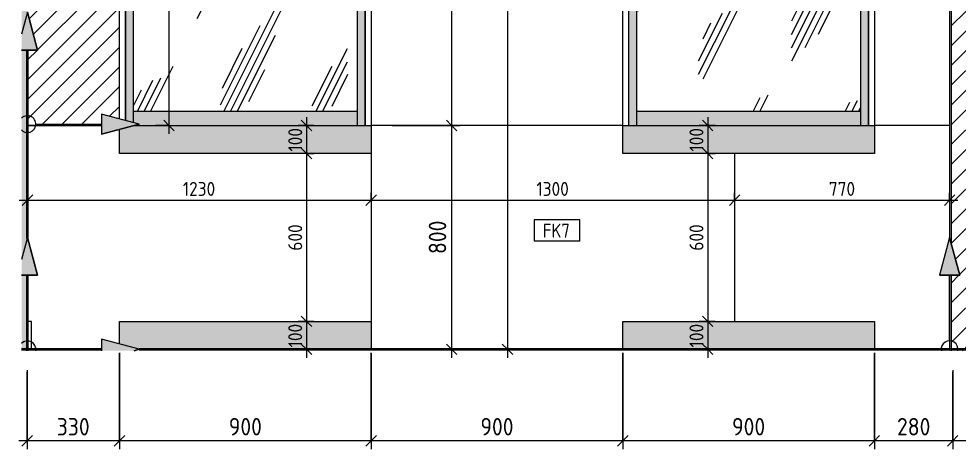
# Model space of a CAD drawing. Header units: millimetres. Extents: x 855 to 77750, y -1987 to 27400.
# Drawn here: x 26512 to 29872, y -357 to 1182 of the extents above; entities that cross this region are included whole.
import ezdxf

# ---------------------------------------------------------------- set-up
doc = ezdxf.new("R2010")
doc.units = ezdxf.units.MM
for name, color, linetype, lineweight in [('A-ANNO-DIMS', 7, 'Continuous', 9), ('A-ANNO-DIMS-25', 7, 'Continuous', 9), ('A-DETL', 7, 'Continuous', 9), ('A-DETL-GENF', 7, 'Continuous', 9), ('A-GENM', 7, 'Continuous', 9), ('A-GLAZ-CURT', 7, 'Continuous', 9), ('A-GLAZ-CWMG', 7, 'Continuous', 9), ('A-WALL', 7, 'Continuous', 9), ('A-WALL-IDEN', 7, 'Continuous', 9), ('A-WALL-PATT', 7, 'Continuous', 9), ('I-WALL', 7, 'Continuous', 9)]:
    doc.layers.add(name, color=color, linetype=linetype, lineweight=lineweight)
for name, color, linetype, lineweight, true_color in [('A-DETL-GENF-2', 7, 'Continuous', 9, 0x004000), ('A-FLOR-FNSH-2', 7, 'Continuous', 30, 0x3c3c3c), ('A-WALL-4', 7, 'Continuous', 30, 0x3c3c3c), ('A-WALL-FNSH-3', 7, 'Continuous', 30, 0x3c3c3c), ('I-WALL-1', 7, 'Continuous', 9, 0x787878)]:
    doc.layers.add(name, color=color, linetype=linetype, lineweight=lineweight, true_color=true_color)
doc.styles.add('GOST Common_5', font='GOST_Common.ttf', dxfattribs={"width": 0.9, "height": 50})
doc.styles.add('ISOCPEUR_2', font='isocpeur.ttf', dxfattribs={"width": 0.9, "height": 62.5})
doc.styles.add('ISOCPEUR_3', font='isocpeur.ttf', dxfattribs={"width": 0.9, "height": 62.5})
doc.styles.add('ISOCPEUR_4', font='isocpeur.ttf', dxfattribs={"width": 0.9, "height": 50})
doc.dimstyles.new('ISO-2_0_0_9К_Средний_округл2', dxfattribs={"dimscale": 304.8, "dimtxt": 49.799059, "dimasz": 0.123031, "dimexe": 0.098425, "dimexo": 0, "dimgap": 0, "dimtad": 1, "dimdec": 0, "dimrnd": 10, "dimzin": 0, "dimdsep": 46, "dimtxsty": 'ISOCPEUR_4', "dimblk1": 'OBLIQUE', "dimblk2": 'OBLIQUE', "dimsah": 1, "dimcen": 0.09, "dimdle": 0.098425, "dimazin": 0, "dimtfac": 1, "dimtdec": 4, "dimtix": 1, "dimtmove": 0, "dimatfit": 3, "dimfxl": 1, "dimtvp": 1, "dimtolj": 1, "dimtzin": 0, "dimarcsym": 2})
doc.dimstyles.new('ISO-2_5_0_9К_БОЛЬШОЙ_1', dxfattribs={"dimscale": 304.8, "dimtxt": 62.248823, "dimasz": 0.123031, "dimexe": 0.098425, "dimexo": 0.246063, "dimgap": 0, "dimtad": 1, "dimdec": 0, "dimrnd": 10, "dimzin": 0, "dimdsep": 46, "dimtxsty": 'ISOCPEUR_2', "dimblk1": 'OBLIQUE', "dimblk2": 'OBLIQUE', "dimsah": 1, "dimcen": 0.09, "dimdle": 0.098425, "dimazin": 0, "dimtfac": 1, "dimtdec": 4, "dimtix": 1, "dimtmove": 0, "dimatfit": 3, "dimfxl": 1, "dimtvp": 1, "dimtolj": 1, "dimtzin": 0, "dimarcsym": 2})
doc.dimstyles.new('ISO-2_5_0_9К_БОЛЬШОЙ_3', dxfattribs={"dimscale": 304.8, "dimtxt": 62.248823, "dimasz": 0.123031, "dimexe": 0.098425, "dimexo": 0.246063, "dimgap": 0, "dimtad": 1, "dimdec": 0, "dimrnd": 10, "dimzin": 0, "dimdsep": 46, "dimtxsty": 'ISOCPEUR_3', "dimblk1": 'OBLIQUE', "dimblk2": 'OBLIQUE', "dimsah": 1, "dimcen": 0.09, "dimdle": 0.098425, "dimazin": 0, "dimtfac": 1, "dimtdec": 4, "dimtix": 1, "dimtmove": 0, "dimatfit": 3, "dimfxl": 1, "dimtvp": 1, "dimtolj": 1, "dimtzin": 0, "dimarcsym": 2})
pattern_1 = [(63.435, (17628.5, 31.75), (-255.58, 766.75), [317.5, -190.5, 317.5, -190.5, -403.903]), (63.435, (17628.5, 31.75), (-255.58, 766.75), [-1016, 127, -276.9]), (63.435, (17612.65, 47.6), (-255.58, 766.75), [254, -317.5, 190.5, -190.5, -467.403]), (63.435, (17612.65, 47.6), (-255.58, 766.75), [-952.5, 222.25, -245.15]), (63.435, (17612.65, 95.25), (-255.58, 766.75), [190.5, -381, 127, -190.5, -530.903]), (63.435, (17612.65, 95.25), (-255.58, 766.75), [-889, 285.75, -245.15]), (63.435, (17660.27, 47.6), (-255.58, 766.75), [190.5, -381, 158.75, -6404.65]), (63.435, (17707.9, 95.25), (-255.58, 766.75), [95.25, -476.25, 63.5, -6499.9]), (63.435, (17628.5, 174.6), (-255.58, 766.75), [63.5, -476.25, 63.5, -254, -562.653]), (63.435, (17628.5, 174.6), (-255.58, 766.75), [-857.25, 158.75, -403.9]), (63.435, (17914.27, 127), (-255.58, 766.75), [317.5, -476.25, 381, -251.5]), (63.435, (17914.27, 79.4), (-255.58, 766.75), [444.5, -317.5, 476.25, -188]), (63.435, (17946, 95.25), (-255.58, 766.75), [508, -254, 381, -276.9]), (63.435, (17993.65, 142.9), (-255.58, 766.75), [317.5, -444.5, 254, -403.9]), (63.435, (17946, 238.1), (-255.58, 766.75), [158.75, -635, 190.5, -435.65]), (63.435, (18041.27, 190.5), (-255.58, 766.75), [127, -635, 127, -530.9])]
pattern_2 = [(45, (29326.597, 0), (-35.35534, 35.35534), [])]

# ---------------------------------------------------------------- blocks, each defined once
blk = doc.blocks.new('Системная панель - Стекло - 40мм-22856102-Развертка 1_04-1')
at = {"layer": 'A-GLAZ-CURT'}
h = blk.add_hatch(dxfattribs=at)
h.set_pattern_fill('FP_17', color=256, style=0, pattern_type=2)
h.set_pattern_definition(pattern_1)
h.paths.add_polyline_path([(17236.4, 850), (17760.3, 850), (17760.3, 4175), (16960.3, 4175), (16960.3, 850)])
blk = doc.blocks.new('Прямоугольный импост - Импост структурный с накладкой - 160мм Темный-33186088-Развертка 1_04-1')
at = {"layer": 'A-GLAZ-CWMG'}
blk.add_hatch(color=256, dxfattribs=at).paths.add_polyline_path([(17731.8, 800), (17760.3, 800), (17760.3, 850), (16960.3, 850), (16960.3, 800), (17236.4, 800)])
blk.add_line((17760.3, 850), (16960.3, 850), dxfattribs=at)
blk = doc.blocks.new('Прямоугольный импост - Импост структурный с накладкой - 190мм-22856094-Развертка 1_04-1')
at = {"layer": 'A-GLAZ-CWMG'}
blk.add_hatch(color=256, dxfattribs=at).paths.add_polyline_path([(17789.3, 800), (17789.3, 4200), (17760.3, 4200), (17760.3, 800)])
blk.add_line((17760.3, 4200), (17760.3, 800), dxfattribs=at)
blk = doc.blocks.new('Прямоугольный импост - Импост структурный с накладкой - 190мм-22856098-Развертка 1_04-1')
at = {"layer": 'A-GLAZ-CWMG'}
blk.add_hatch(color=256, dxfattribs=at).paths.add_polyline_path([(16931.3, 800), (16960.3, 800), (16960.3, 4200), (16931.3, 4200), (16931.3, 1022.5)])
blk.add_line((16960.3, 800), (16960.3, 4200), dxfattribs=at)
blk = doc.blocks.new('Системная панель - Стекло - 40мм-V8-Развертка 1_04-1')
at = {"layer": 'A-GLAZ-CURT'}
h = blk.add_hatch(dxfattribs=at)
h.set_pattern_fill('FP_17', color=256, style=0, pattern_type=2)
h.set_pattern_definition(pattern_1)
h.paths.add_polyline_path([(15255.1, 850), (15960.3, 850), (15960.3, 4175), (15160.3, 4175), (15160.3, 850)])
blk = doc.blocks.new('Прямоугольный импост - Импост структурный с накладкой - 190мм-V10-Развертка 1_04-1')
at = {"layer": 'A-GLAZ-CWMG'}
blk.add_hatch(color=256, dxfattribs=at).paths.add_polyline_path([(15160.3, 810.6), (15160.3, 4200), (15131.3, 4200), (15131.3, 818.3)])
blk.add_line((15160.3, 810.6), (15160.3, 4200), dxfattribs=at)
blk = doc.blocks.new('Плинтус - Плинтус керамогранит бежевый-32865233-Развертка 1_04-1')
at = {"layer": 'A-GENM'}
for p, q in [((14795, 100), (14780, 100)), ((14780, 100), (14780, 0)), ((14795, 0), (14795, 100)), ((14780, 0), (14795, 0))]:
    blk.add_line(p, q, dxfattribs=at)
blk = doc.blocks.new('Зашивка приборов отопления12 - Зашивка приборов отопления-33278990-Развертка 1_04-1')
at = {"layer": 'A-WALL'}
h = blk.add_hatch(color=256, dxfattribs=at)
h.paths.add_polyline_path([(17484.1, 0), (17810.3, 0), (17810.3, 100), (16910.3, 100), (16910.3, 0), (17236.4, 0)])
h.paths.add_polyline_path([(15750.4, 0), (16010.3, 0), (16010.3, 100), (15110.3, 100), (15110.3, 19), (15181, 0), (15502.8, 0)])
h.paths.add_polyline_path([(16010.3, 700), (16010.3, 800), (15162.3, 800), (15110.3, 786), (15110.3, 700), (15998.1, 700)])
h.paths.add_polyline_path([(16910.3, 700), (17810.3, 700), (17810.3, 800), (16910.3, 800), (16910.3, 765.5)])
for p, q in [((15162.3, 800), (16010.3, 800)), ((16910.3, 800), (17810.3, 800))]:
    blk.add_line(p, q, dxfattribs=at)
blk = doc.blocks.new('Начало раскладки_красным - Начало раскладки_красным-26104805-Развертка 1_04-1')
at = {"layer": 'A-DETL-GENF'}
for points in [[(14817.2, 264.8), (14781, 400), (14760, 321.6), (14760, 264.8)], [(15162.3, -5), (15181, 0), (15045.8, 36.2), (15045.8, -5)]]:
    blk.add_hatch(color=256, dxfattribs=at).paths.add_polyline_path(points)
for p, q in [((14781, 400), (14760, 321.6)), ((14781, 400), (14760, 321.6)), ((14817.2, 264.8), (14781, 400)), ((14781, 400), (14817.2, 264.8)), ((14760, 264.8), (14817.2, 264.8)), ((14817.2, 264.8), (14760, 264.8)), ((14781, 30), (14781, 264.8)), ((15181, 0), (15045.8, 36.2)), ((15045.8, 36.2), (15045.8, -5)), ((15181, 0), (15045.8, 36.2)), ((15045.8, 36.2), (15045.8, -5)), ((14811, 0), (15045.8, 0)), ((15162.3, -5), (15181, 0)), ((15181, 0), (15162.3, -5))]:
    blk.add_line(p, q, dxfattribs=at)
blk.add_arc((14781, 0), 30, 350.2235, 135.2944, dxfattribs=at)
blk = doc.blocks.new('Начало раскладки_красным - Начало раскладки_красным-V16-Развертка 1_04-1')
at = {"layer": 'A-DETL-GENF'}
for points in [[(18115.5, 264.8), (18079.3, 400), (18043, 264.8)], [(18460.6, -5), (18479.3, 0), (18344, 36.2), (18344, -5)]]:
    blk.add_hatch(color=256, dxfattribs=at).paths.add_polyline_path(points)
for p, q in [((18079.3, 400), (18043, 264.8)), ((18079.3, 400), (18043, 264.8)), ((18115.5, 264.8), (18079.3, 400)), ((18079.3, 400), (18115.5, 264.8)), ((18043, 264.8), (18115.5, 264.8)), ((18115.5, 264.8), (18043, 264.8)), ((18079.3, 30), (18079.3, 264.8)), ((18479.3, 0), (18344, 36.2)), ((18344, 36.2), (18344, -5)), ((18479.3, 0), (18344, 36.2)), ((18344, 36.2), (18344, -5)), ((18109.3, 0), (18344, 0)), ((18460.6, -5), (18479.3, 0)), ((18479.3, 0), (18460.6, -5))]:
    blk.add_line(p, q, dxfattribs=at)
blk.add_arc((18079.3, 0), 30, 350.2235, 189.7765, dxfattribs=at)
blk = doc.blocks.new('Начало раскладки_красным - Начало раскладки_красным-V18-Развертка 1_04-1')
at = {"layer": 'A-DETL-GENF'}
for points in [[(14817.2, 1069.8), (14781, 1205), (14760, 1126.6), (14760, 1069.8)], [(15045.8, 768.8), (15181, 805), (15045.8, 841.2)]]:
    blk.add_hatch(color=256, dxfattribs=at).paths.add_polyline_path(points)
for p, q in [((14781, 1205), (14760, 1126.6)), ((14781, 1205), (14760, 1126.6)), ((14817.2, 1069.8), (14781, 1205)), ((14781, 1205), (14817.2, 1069.8)), ((14760, 1069.8), (14817.2, 1069.8)), ((14817.2, 1069.8), (14760, 1069.8)), ((14781, 835), (14781, 1069.8)), ((15181, 805), (15045.8, 841.2)), ((15045.8, 841.2), (15045.8, 768.8)), ((15181, 805), (15045.8, 841.2)), ((15045.8, 841.2), (15045.8, 768.8)), ((14811, 805), (15045.8, 805)), ((15045.8, 768.8), (15181, 805)), ((15181, 805), (15045.8, 768.8))]:
    blk.add_line(p, q, dxfattribs=at)
for start, end in [(270, 135.2944), (224.1216, 270)]:
    blk.add_arc((14781, 805), 30, start, end, dxfattribs=at)
blk = doc.blocks.new('DIMBLOCK24-Развертка 1_04-1')
at = {"layer": 'A-ANNO-DIMS-25'}
for p, q in [((30497.3, 6225), (30497.3, -357.1)), ((30497.3, -327.1), (30497.3, 6225)), ((29851.8, -75), (29851.8, -357.1)), ((29851.8, -327.1), (29851.8, -80)), ((30497.3, -327.1), (29851.8, -327.1))]:
    blk.add_line(p, q, dxfattribs=at)
at = {"layer": 'A-ANNO-DIMS-25', "lineweight": 20}
for p, q in [((29851.8, -327.1), (29833.1, -345.8)), ((29851.8, -327.1), (29870.6, -308.3)), ((30497.3, -327.1), (30478.6, -345.8)), ((30497.3, -327.1), (30516.1, -308.3))]:
    blk.add_line(p, q, dxfattribs=at)
at = {"layer": 'A-ANNO-DIMS-25', "color": 0, "insert": (30112.3, -245.4), "char_height": 62.5, "width": 149.397, "attachment_point": 1, "line_spacing_factor": 1.149209, "style": 'ISOCPEUR_3'}
blk.add_mtext('\u200e645', dxfattribs=at)
blk = doc.blocks.new('_Oblique')
at = {"color": 0, "linetype": 'ByBlock', "lineweight": -2}
blk.add_line((-0.5, -0.5), (0.5, 0.5), dxfattribs=at)
blk = doc.blocks.new('DIMBLOCK25-Развертка 1_04-1')
at = {"layer": 'A-ANNO-DIMS-25'}
for p, q in [((29571.8, -12.2), (29571.8, -357.1)), ((29571.8, -327.1), (29571.8, -12.2)), ((29851.8, -75), (29851.8, -357.1)), ((29851.8, -327.1), (29851.8, -80)), ((29851.8, -327.1), (29571.8, -327.1))]:
    blk.add_line(p, q, dxfattribs=at)
at = {"layer": 'A-ANNO-DIMS-25', "lineweight": 20}
for p, q in [((29571.8, -327.1), (29553.1, -345.8)), ((29571.8, -327.1), (29590.6, -308.3)), ((29851.8, -327.1), (29833.1, -345.8)), ((29851.8, -327.1), (29870.6, -308.3))]:
    blk.add_line(p, q, dxfattribs=at)
at = {"layer": 'A-ANNO-DIMS-25', "color": 0, "insert": (29652.6, -245.4), "char_height": 62.5, "width": 142.215, "attachment_point": 1, "line_spacing_factor": 1.149209, "style": 'ISOCPEUR_2'}
blk.add_mtext('280', dxfattribs=at)
blk = doc.blocks.new('DIMBLOCK26-Развертка 1_04-1')
at = {"layer": 'A-ANNO-DIMS-25'}
for p, q in [((28671.8, -12.2), (28671.8, -357.1)), ((28671.8, -327.1), (28671.8, -12.2)), ((29571.8, -12.2), (29571.8, -357.1)), ((29571.8, -327.1), (29571.8, -12.2)), ((29571.8, -327.1), (28671.8, -327.1))]:
    blk.add_line(p, q, dxfattribs=at)
at = {"layer": 'A-ANNO-DIMS-25', "lineweight": 20}
for p, q in [((28671.8, -327.1), (28653.1, -345.8)), ((28671.8, -327.1), (28690.6, -308.3)), ((29571.8, -327.1), (29553.1, -345.8)), ((29571.8, -327.1), (29590.6, -308.3))]:
    blk.add_line(p, q, dxfattribs=at)
at = {"layer": 'A-ANNO-DIMS-25', "color": 0, "insert": (29062.6, -245.4), "char_height": 62.5, "width": 142.215, "attachment_point": 1, "line_spacing_factor": 1.149209, "style": 'ISOCPEUR_2'}
blk.add_mtext('900', dxfattribs=at)
blk = doc.blocks.new('DIMBLOCK27-Развертка 1_04-1')
at = {"layer": 'A-ANNO-DIMS-25'}
for p, q in [((27771.8, -12.2), (27771.8, -357.1)), ((27771.8, -327.1), (27771.8, -12.2)), ((28671.8, -12.2), (28671.8, -357.1)), ((28671.8, -327.1), (28671.8, -12.2)), ((28671.8, -327.1), (27771.8, -327.1))]:
    blk.add_line(p, q, dxfattribs=at)
at = {"layer": 'A-ANNO-DIMS-25', "lineweight": 20}
for p, q in [((27771.8, -327.1), (27753.1, -345.8)), ((27771.8, -327.1), (27790.6, -308.3)), ((28671.8, -327.1), (28653.1, -345.8)), ((28671.8, -327.1), (28690.6, -308.3))]:
    blk.add_line(p, q, dxfattribs=at)
at = {"layer": 'A-ANNO-DIMS-25', "color": 0, "insert": (28162.6, -245.4), "char_height": 62.5, "width": 142.215, "attachment_point": 1, "line_spacing_factor": 1.149209, "style": 'ISOCPEUR_2'}
blk.add_mtext('900', dxfattribs=at)
blk = doc.blocks.new('DIMBLOCK28-Развертка 1_04-1')
at = {"layer": 'A-ANNO-DIMS-25'}
for p, q in [((26871.8, -12.2), (26871.8, -357.1)), ((26871.8, -327.1), (26871.8, -12.2)), ((27771.8, -12.2), (27771.8, -357.1)), ((27771.8, -327.1), (27771.8, -12.2)), ((27771.8, -327.1), (26871.8, -327.1))]:
    blk.add_line(p, q, dxfattribs=at)
at = {"layer": 'A-ANNO-DIMS-25', "lineweight": 20}
for p, q in [((26871.8, -327.1), (26853.1, -345.8)), ((26871.8, -327.1), (26890.6, -308.3)), ((27771.8, -327.1), (27753.1, -345.8)), ((27771.8, -327.1), (27790.6, -308.3))]:
    blk.add_line(p, q, dxfattribs=at)
at = {"layer": 'A-ANNO-DIMS-25', "color": 0, "insert": (27262.6, -245.4), "char_height": 62.5, "width": 142.215, "attachment_point": 1, "line_spacing_factor": 1.149209, "style": 'ISOCPEUR_2'}
blk.add_mtext('900', dxfattribs=at)
blk = doc.blocks.new('DIMBLOCK29-Развертка 1_04-1')
at = {"layer": 'A-ANNO-DIMS-25'}
for p, q in [((26871.8, -12.2), (26871.8, -357.1)), ((26871.8, -327.1), (26871.8, -12.2)), ((26541.6, -75), (26541.6, -357.1)), ((26541.6, -327.1), (26541.6, -80)), ((26871.8, -327.1), (26511.6, -327.1))]:
    blk.add_line(p, q, dxfattribs=at)
at = {"layer": 'A-ANNO-DIMS-25', "lineweight": 20}
for p, q in [((26541.6, -327.1), (26522.8, -345.8)), ((26541.6, -327.1), (26560.3, -308.3)), ((26871.8, -327.1), (26853.1, -345.8)), ((26871.8, -327.1), (26890.6, -308.3))]:
    blk.add_line(p, q, dxfattribs=at)
at = {"layer": 'A-ANNO-DIMS-25', "color": 0, "insert": (26647.4, -245.4), "char_height": 62.5, "width": 142.215, "attachment_point": 1, "line_spacing_factor": 1.149209, "style": 'ISOCPEUR_2'}
blk.add_mtext('330', dxfattribs=at)
blk = doc.blocks.new('DIMBLOCK30-Развертка 1_04-1')
at = {"layer": 'A-ANNO-DIMS-25'}
for p, q in [((28059.6, 7530), (28059.6, 800)), ((28011.1, 7500), (28089.6, 7500)), ((28059.6, 7500), (28011.1, 7500)), ((27846.8, 800), (28089.6, 800)), ((28059.6, 800), (27846.8, 800))]:
    blk.add_line(p, q, dxfattribs=at)
at = {"layer": 'A-ANNO-DIMS-25', "lineweight": 20}
for p, q in [((28059.6, 7500), (28040.8, 7518.7)), ((28059.6, 7500), (28078.3, 7481.2)), ((28059.6, 800), (28040.8, 818.8)), ((28059.6, 800), (28078.3, 781.2))]:
    blk.add_line(p, q, dxfattribs=at)
at = {"layer": 'A-ANNO-DIMS-25', "color": 0, "insert": (27977.9, 4071), "char_height": 62.5, "width": 189.619, "attachment_point": 1, "rotation": 90, "line_spacing_factor": 1.149209, "style": 'ISOCPEUR_2'}
blk.add_mtext('6700', dxfattribs=at)
blk = doc.blocks.new('DIMBLOCK31-Развертка 1_04-1')
at = {"layer": 'A-ANNO-DIMS-25', "lineweight": 20}
for p, q in [((28059.6, 800), (28040.8, 818.8)), ((28059.6, 800), (28078.3, 781.2)), ((28059.6, 0), (28040.8, 18.8)), ((28059.6, 0), (28078.3, -18.8))]:
    blk.add_line(p, q, dxfattribs=at)
at = {"layer": 'A-ANNO-DIMS-25'}
for p, q in [((27846.8, 800), (28089.6, 800)), ((28059.6, 800), (27846.8, 800)), ((28059.6, 800), (28059.6, -30)), ((28011.1, 0), (28089.6, 0)), ((28059.6, 0), (28011.1, 0))]:
    blk.add_line(p, q, dxfattribs=at)
at = {"layer": 'A-ANNO-DIMS-25', "color": 0, "insert": (27977.9, 340.7), "char_height": 62.5, "width": 142.215, "attachment_point": 1, "rotation": 90, "line_spacing_factor": 1.149209, "style": 'ISOCPEUR_2'}
blk.add_mtext('800', dxfattribs=at)
blk = doc.blocks.new('DIMBLOCK33-Развертка 1_04-1')
at = {"layer": 'A-ANNO-DIMS-25', "lineweight": 20}
for p, q in [((28259.6, 6300), (28240.8, 6318.8)), ((28259.6, 6300), (28278.3, 6281.3)), ((28259.6, 0), (28240.8, 18.8)), ((28259.6, 0), (28278.3, -18.8))]:
    blk.add_line(p, q, dxfattribs=at)
at = {"layer": 'A-ANNO-DIMS-25'}
for p, q in [((28211.1, 6300), (28289.6, 6300)), ((28259.6, 6300), (28211.1, 6300)), ((28259.6, 6300), (28259.6, -30)), ((28211.1, 0), (28289.6, 0)), ((28259.6, 0), (28211.1, 0))]:
    blk.add_line(p, q, dxfattribs=at)
at = {"layer": 'A-ANNO-DIMS-25', "color": 0, "insert": (28177.9, 3071), "char_height": 62.5, "width": 189.619, "attachment_point": 1, "rotation": 90, "line_spacing_factor": 1.149209, "style": 'ISOCPEUR_2'}
blk.add_mtext('6300', dxfattribs=at)
blk = doc.blocks.new('DIMBLOCK44-Развертка 1_04-1')
at = {"layer": 'A-ANNO-DIMS-25', "lineweight": 20}
for p, q in [((27048.8, 3050), (27030, 3068.8)), ((27048.8, 3050), (27067.5, 3031.3)), ((27048.8, 800), (27030, 818.8)), ((27048.8, 800), (27067.5, 781.2))]:
    blk.add_line(p, q, dxfattribs=at)
at = {"layer": 'A-ANNO-DIMS-25'}
for p, q in [((27048.8, 3080), (27048.8, 770)), ((26946.8, 3050), (27078.8, 3050)), ((27048.8, 3050), (26946.8, 3050)), ((27000.3, 800), (27078.8, 800)), ((27048.8, 800), (27000.3, 800))]:
    blk.add_line(p, q, dxfattribs=at)
at = {"layer": 'A-ANNO-DIMS-25', "color": 0, "insert": (26967.1, 1846), "char_height": 62.5, "width": 189.619, "attachment_point": 1, "rotation": 90, "line_spacing_factor": 1.149209, "style": 'ISOCPEUR_2'}
blk.add_mtext('2250', dxfattribs=at)
blk = doc.blocks.new('М_стена_0001 - Типоразмер-25382663-Развертка 1_04-1')
at = {"layer": 'A-WALL-IDEN'}
for p, q in [((16756.1, 462.7), (16592.8, 462.7)), ((16592.8, 462.7), (16592.8, 387.7)), ((16756.1, 387.7), (16756.1, 462.7)), ((16592.8, 387.7), (16756.1, 387.7))]:
    blk.add_line(p, q, dxfattribs=at)
blk = doc.blocks.new('DIMBLOCK70-Развертка 1_04-1')
at = {"layer": 'A-ANNO-DIMS-25', "lineweight": 20}
for p, q in [((27540.6, 800), (27521.9, 818.8)), ((27540.6, 800), (27559.4, 781.2)), ((27540.6, 700), (27521.9, 718.8)), ((27540.6, 700), (27559.4, 681.3))]:
    blk.add_line(p, q, dxfattribs=at)
at = {"layer": 'A-ANNO-DIMS-25'}
for p, q in [((27540.6, 830), (27540.6, 700)), ((27567.1, 800), (27510.6, 800)), ((27540.6, 800), (27567.1, 800)), ((27567.1, 700), (27510.6, 700)), ((27540.6, 700), (27567.1, 700))]:
    blk.add_line(p, q, dxfattribs=at)
at = {"layer": 'A-ANNO-DIMS-25', "color": 0, "insert": (27475.3, 706.9), "char_height": 50, "width": 103.429, "attachment_point": 1, "rotation": 90, "line_spacing_factor": 1.149209, "style": 'ISOCPEUR_4'}
blk.add_mtext('100', dxfattribs=at)
blk = doc.blocks.new('DIMBLOCK71-Развертка 1_04-1')
at = {"layer": 'A-ANNO-DIMS-25', "lineweight": 20}
for p, q in [((27540.6, 700), (27521.9, 718.8)), ((27540.6, 700), (27559.4, 681.3)), ((27540.6, 100), (27521.9, 118.8)), ((27540.6, 100), (27559.4, 81.3))]:
    blk.add_line(p, q, dxfattribs=at)
at = {"layer": 'A-ANNO-DIMS-25'}
for p, q in [((27567.1, 700), (27510.6, 700)), ((27540.6, 700), (27540.6, 100)), ((27540.6, 700), (27567.1, 700)), ((27567.1, 100), (27510.6, 100)), ((27540.6, 100), (27567.1, 100))]:
    blk.add_line(p, q, dxfattribs=at)
at = {"layer": 'A-ANNO-DIMS-25', "color": 0, "insert": (27475.3, 352.6), "char_height": 50, "width": 113.772, "attachment_point": 1, "rotation": 90, "line_spacing_factor": 1.149209, "style": 'ISOCPEUR_4'}
blk.add_mtext('600', dxfattribs=at)
blk = doc.blocks.new('DIMBLOCK72-Развертка 1_04-1')
at = {"layer": 'A-ANNO-DIMS-25', "lineweight": 20}
for p, q in [((27540.6, 100), (27521.9, 118.8)), ((27540.6, 100), (27559.4, 81.3)), ((27540.6, 0), (27521.9, 18.8)), ((27540.6, 0), (27559.4, -18.8))]:
    blk.add_line(p, q, dxfattribs=at)
at = {"layer": 'A-ANNO-DIMS-25'}
for p, q in [((27567.1, 100), (27510.6, 100)), ((27540.6, 100), (27540.6, -30)), ((27540.6, 100), (27567.1, 100)), ((27567.1, 0), (27510.6, 0)), ((27540.6, 0), (27567.1, 0))]:
    blk.add_line(p, q, dxfattribs=at)
at = {"layer": 'A-ANNO-DIMS-25', "color": 0, "insert": (27475.3, 6.9), "char_height": 50, "width": 103.429, "attachment_point": 1, "rotation": 90, "line_spacing_factor": 1.149209, "style": 'ISOCPEUR_4'}
blk.add_mtext('100', dxfattribs=at)
blk = doc.blocks.new('DIMBLOCK73-Развертка 1_04-1')
at = {"layer": 'A-ANNO-DIMS-25', "lineweight": 20}
for p, q in [((28975.6, 800), (28956.8, 818.8)), ((28975.6, 800), (28994.3, 781.2)), ((28975.6, 700), (28956.8, 718.8)), ((28975.6, 700), (28994.3, 681.3))]:
    blk.add_line(p, q, dxfattribs=at)
at = {"layer": 'A-ANNO-DIMS-25'}
for p, q in [((28975.6, 830), (28975.6, 700)), ((29002.1, 800), (28945.6, 800)), ((28975.6, 800), (29002.1, 800)), ((29002.1, 700), (28945.6, 700)), ((28975.6, 700), (29002.1, 700))]:
    blk.add_line(p, q, dxfattribs=at)
at = {"layer": 'A-ANNO-DIMS-25', "color": 0, "insert": (28910.3, 706.9), "char_height": 50, "width": 103.429, "attachment_point": 1, "rotation": 90, "line_spacing_factor": 1.149209, "style": 'ISOCPEUR_4'}
blk.add_mtext('100', dxfattribs=at)
blk = doc.blocks.new('DIMBLOCK74-Развертка 1_04-1')
at = {"layer": 'A-ANNO-DIMS-25', "lineweight": 20}
for p, q in [((28975.6, 700), (28956.8, 718.8)), ((28975.6, 700), (28994.3, 681.3)), ((28975.6, 100), (28956.8, 118.8)), ((28975.6, 100), (28994.3, 81.3))]:
    blk.add_line(p, q, dxfattribs=at)
at = {"layer": 'A-ANNO-DIMS-25'}
for p, q in [((29002.1, 700), (28945.6, 700)), ((28975.6, 700), (28975.6, 100)), ((28975.6, 700), (29002.1, 700)), ((29002.1, 100), (28945.6, 100)), ((28975.6, 100), (29002.1, 100))]:
    blk.add_line(p, q, dxfattribs=at)
at = {"layer": 'A-ANNO-DIMS-25', "color": 0, "insert": (28910.3, 352.6), "char_height": 50, "width": 113.772, "attachment_point": 1, "rotation": 90, "line_spacing_factor": 1.149209, "style": 'ISOCPEUR_4'}
blk.add_mtext('600', dxfattribs=at)
blk = doc.blocks.new('DIMBLOCK75-Развертка 1_04-1')
at = {"layer": 'A-ANNO-DIMS-25', "lineweight": 20}
for p, q in [((28975.6, 100), (28956.8, 118.8)), ((28975.6, 100), (28994.3, 81.3)), ((28975.6, 0), (28956.8, 18.8)), ((28975.6, 0), (28994.3, -18.8))]:
    blk.add_line(p, q, dxfattribs=at)
at = {"layer": 'A-ANNO-DIMS-25'}
for p, q in [((29002.1, 100), (28945.6, 100)), ((28975.6, 100), (28975.6, -30)), ((28975.6, 100), (29002.1, 100)), ((29002.1, 0), (28945.6, 0)), ((28975.6, 0), (29002.1, 0))]:
    blk.add_line(p, q, dxfattribs=at)
at = {"layer": 'A-ANNO-DIMS-25', "color": 0, "insert": (28910.3, 6.9), "char_height": 50, "width": 103.429, "attachment_point": 1, "rotation": 90, "line_spacing_factor": 1.149209, "style": 'ISOCPEUR_4'}
blk.add_mtext('100', dxfattribs=at)
blk = doc.blocks.new('DIMBLOCK80-Развертка 1_04-1')
at = {"layer": 'A-ANNO-DIMS-25'}
for p, q in [((26542.6, 559.6), (26542.6, 503)), ((26542.6, 533), (26542.6, 559.6)), ((27771.8, 559.6), (27771.8, 503)), ((27771.8, 533), (27771.8, 559.6)), ((26512.6, 533), (27771.8, 533))]:
    blk.add_line(p, q, dxfattribs=at)
at = {"layer": 'A-ANNO-DIMS-25', "lineweight": 20}
for p, q in [((26542.6, 533), (26561.3, 551.8)), ((27771.8, 533), (27790.6, 551.8)), ((26542.6, 533), (26523.8, 514.3)), ((27771.8, 533), (27753.1, 514.3))]:
    blk.add_line(p, q, dxfattribs=at)
at = {"layer": 'A-ANNO-DIMS-25', "color": 0, "insert": (27098.3, 598.4), "char_height": 50, "width": 141.353, "attachment_point": 1, "line_spacing_factor": 1.149209, "style": 'ISOCPEUR_4'}
blk.add_mtext('1230', dxfattribs=at)
blk = doc.blocks.new('DIMBLOCK81-Развертка 1_04-1')
at = {"layer": 'A-ANNO-DIMS-25'}
for p, q in [((27771.8, 559.6), (27771.8, 503)), ((27771.8, 533), (27771.8, 559.6)), ((29071.8, 559.6), (29071.8, 503)), ((29071.8, 533), (29071.8, 559.6)), ((27771.8, 533), (29071.8, 533))]:
    blk.add_line(p, q, dxfattribs=at)
at = {"layer": 'A-ANNO-DIMS-25', "lineweight": 20}
for p, q in [((27771.8, 533), (27790.6, 551.8)), ((29071.8, 533), (29090.6, 551.8)), ((27771.8, 533), (27753.1, 514.3)), ((29071.8, 533), (29053.1, 514.3))]:
    blk.add_line(p, q, dxfattribs=at)
at = {"layer": 'A-ANNO-DIMS-25', "color": 0, "insert": (28362.9, 598.4), "char_height": 50, "width": 141.353, "attachment_point": 1, "line_spacing_factor": 1.149209, "style": 'ISOCPEUR_4'}
blk.add_mtext('1300', dxfattribs=at)
blk = doc.blocks.new('DIMBLOCK82-Развертка 1_04-1')
at = {"layer": 'A-ANNO-DIMS-25'}
for p, q in [((29071.8, 559.6), (29071.8, 503)), ((29071.8, 533), (29071.8, 559.6)), ((29840.8, 559.6), (29840.8, 503)), ((29840.8, 533), (29840.8, 559.6)), ((29071.8, 533), (29870.8, 533))]:
    blk.add_line(p, q, dxfattribs=at)
at = {"layer": 'A-ANNO-DIMS-25', "lineweight": 20}
for p, q in [((29071.8, 533), (29090.6, 551.8)), ((29840.8, 533), (29859.6, 551.8)), ((29071.8, 533), (29053.1, 514.3)), ((29840.8, 533), (29822.1, 514.3))]:
    blk.add_line(p, q, dxfattribs=at)
at = {"layer": 'A-ANNO-DIMS-25', "color": 0, "insert": (29408.9, 598.4), "char_height": 50, "width": 113.772, "attachment_point": 1, "line_spacing_factor": 1.149209, "style": 'ISOCPEUR_4'}
blk.add_mtext('770', dxfattribs=at)

msp = doc.modelspace()

# ---------------------------------------------------------------- hatches: boundary and pattern name
at = {"layer": 'A-DETL-GENF-2'}
h = msp.add_hatch(dxfattribs=at)
h.set_pattern_fill('FP_31', color=256, style=0, pattern_type=2)
h.set_pattern_definition(pattern_2)
h.paths.add_polyline_path([(26807.3, 800), (26807.3, 841.2), (26871.8, 824), (26871.8, 3050), (26542.6, 3050), (26542.6, 1205), (26578.8, 1069.8), (26542.6, 1069.8), (26542.6, 800)])
h = msp.add_hatch(dxfattribs=at)
h.set_pattern_fill('FP_31', color=256, style=0, pattern_type=2)
h.set_pattern_definition(pattern_2)
h.paths.add_polyline_path([(30105.6, -5), (30105.6, 36.2), (30240.8, 0), (30222.2, -5), (30497.3, -5), (30497.3, 3050), (29846.3, 3050), (29846.3, 379.5), (29877.1, 264.8), (29846.3, 264.8), (29846.3, -5), (29877.1, -5)])
at = {"layer": 'A-WALL-PATT'}
h = msp.add_hatch(dxfattribs=at)
h.set_pattern_fill('FP_24', color=256, style=0, pattern_type=2)
h.set_pattern_definition([(0, (28932, 0), (0, 3050), []), (90, (28932.1, 0), (-1300, 8e-14), [])])
h.paths.add_polyline_path([(29840.8, 800), (29840.8, 6300), (29571.8, 6300), (29571.8, 800)])
h.paths.add_polyline_path([(28671.8, 800), (28671.8, 6300), (27771.8, 6300), (27771.8, 800), (28502.7, 800)])
h.paths.add_polyline_path([(26807.3, 800), (26807.3, 841.2), (26871.8, 824), (26871.8, 6300), (26542.6, 6300), (26542.6, 1205), (26578.8, 1069.8), (26542.6, 1069.8), (26542.6, 800)])
h = msp.add_hatch(dxfattribs=at)
h.set_pattern_fill('FP_23', color=256, style=0, pattern_type=2)
h.set_pattern_definition([(0, (29846.3, 0), (0, 3050), []), (90, (29846.3, 0), (-1300, 8e-14), [])])
h.paths.add_polyline_path([(30371.6, 0), (30491.8, 0), (30491.8, 6300), (29840.8, 6300), (29840.8, 400), (29877.1, 264.8), (29840.8, 264.8), (29840.8, 0), (30011.6, 0), (30011.6, 20), (30105.6, 20), (30105.6, 36.2), (30166.2, 20), (30371.6, 20)])
h = msp.add_hatch(dxfattribs=at)
h.set_pattern_fill('FP_28', color=256, style=0, pattern_type=2)
h.set_pattern_definition([(0, (26471.8, 0), (0, 3050), []), (90, (26471.8, 0), (-1300, 8e-14), [])])
h.paths.add_polyline_path([(27771.8, 0), (28671.8, 0), (28671.8, 100), (29571.8, 100), (29571.8, 0), (29840.8, 0), (29840.8, 264.8), (29804.6, 264.8), (29840.8, 400), (29840.8, 800), (29571.8, 800), (29571.8, 700), (28671.8, 700), (28671.8, 800), (27771.8, 800), (27771.8, 700), (26871.8, 700), (26871.8, 786), (26807.3, 768.8), (26807.3, 800), (26542.6, 800), (26542.6, 400), (26578.8, 264.8), (26542.6, 264.8), (26542.6, 100), (26556.6, 100), (26556.6, 0), (26807.3, 0), (26807.3, 36.2), (26871.8, 19), (26871.8, 100), (27771.8, 100)])
at = {"layer": 'I-WALL'}
for points in [[(26892.8, 818.3), (26892.8, 7500), (26891.8, 7500), (26891.8, 818.6)], [(27750.8, 800), (27751.8, 800), (27751.8, 7500), (27750.8, 7500), (27750.8, 818)], [(28691.8, 800), (28692.8, 800), (28692.8, 7500), (28691.8, 7500), (28691.8, 1022.5)], [(29550.8, 800), (29551.8, 800), (29551.8, 7500), (29550.8, 7500), (29550.8, 1022.5)]]:
    msp.add_hatch(color=256, dxfattribs=at).paths.add_polyline_path(points)
at = {"layer": 'I-WALL-1'}
h = msp.add_hatch(dxfattribs=at)
h.set_pattern_fill('FP_20', color=256, style=0, pattern_type=2)
h.set_pattern_definition([(0, (29326.597, 0), (30.48, 7.62), [2.515, -20.345, 2.515, -20.345, -121.92]), (0, (29326.597, 0), (30.48, 7.62), [-45.72, 2.515, -43.205, 2.515, -20.345, -53.34]), (0, (29326.597, 0), (30.48, 7.62), [-114.3, 2.515, -12.725, 2.515, -35.585]), (120, (29338.027, 3.81), (-21.8391136, 22.586454), [2.515, -20.345, 2.515, -20.345, -121.92]), (120, (29338.027, 3.81), (-21.8391136, 22.586454), [-45.72, 2.515, -43.205, 2.515, -20.345, -53.34]), (120, (29338.027, 3.81), (-21.8391136, 22.586454), [-114.3, 2.515, -12.725, 2.515, -35.585]), (240, (29341.837, 19.05), (-8.6408864, -30.206454), [2.515, -20.345, 2.515, -20.345, -121.92]), (240, (29341.837, 19.05), (-8.6408864, -30.206454), [-45.72, 2.515, -43.205, 2.515, -20.345, -53.34]), (240, (29341.837, 19.05), (-8.6408864, -30.206454), [-114.3, 2.515, -12.725, 2.515, -35.585])])
h.paths.add_polyline_path([(26531.2, 0), (26541.6, 0), (26541.6, 264.8), (26521.6, 264.8), (26521.6, 0)])
h.paths.add_polyline_path([(26521.6, 321.6), (26541.6, 396.3), (26541.6, 1069.8), (26521.6, 1069.8), (26521.6, 400)])
h.paths.add_polyline_path([(26521.6, 1126.6), (26541.6, 1201.3), (26541.6, 8080), (26521.6, 8080), (26521.6, 1205)])

# ---------------------------------------------------------------- linework, layer by layer
at = {"layer": 'A-DETL'}
for p, q in [((26871.8, 824), (26871.8, 3050)), ((29846.3, 3050), (29846.3, 379.5)), ((26542.6, 1069.8), (26542.6, 800)), ((26542.6, 800), (26807.3, 800)), ((29846.3, 264.8), (29846.3, -5))]:
    msp.add_line(p, q, dxfattribs=at)
at = {"layer": 'A-FLOR-FNSH-2'}
for p, q in [((26541.6, 0), (26541.6, -5)), ((26807.3, 0), (26542.6, 0)), ((30105.6, 0), (26942.6, 0)), ((26807.3, -0.1), (26521.5, -0.1)), ((30105.6, -0.1), (26942.2, -0.1))]:
    msp.add_line(p, q, dxfattribs=at)
at = {"layer": 'A-WALL-4'}
for p, q in [((26541.6, 396.3), (26541.6, 1069.8)), ((26541.6, 0), (26541.6, 264.8)), ((26521.6, 0), (26541.6, 0))]:
    msp.add_line(p, q, dxfattribs=at)
at = {"layer": 'A-WALL-FNSH-3'}
for p, q in [((26542.6, 400), (26542.6, 1069.8)), ((26542.6, 0), (26542.6, 264.8)), ((26541.6, 0), (26542.6, 0))]:
    msp.add_line(p, q, dxfattribs=at)
at = {"layer": 'I-WALL'}
for p, q in [((26871.8, 824), (26871.8, 7500)), ((26891.8, 7500), (26891.8, 818.6)), ((26892.8, 7500), (26892.8, 818.3)), ((27751.8, 800), (27751.8, 7500)), ((27771.8, 7500), (27771.8, 700)), ((28671.8, 700), (28671.8, 7500)), ((28691.8, 7500), (28691.8, 800)), ((28692.8, 7500), (28692.8, 800)), ((29551.8, 800), (29551.8, 7500)), ((29571.8, 7500), (29571.8, 700)), ((27750.8, 800), (27750.8, 7480)), ((29550.8, 800), (29550.8, 7480)), ((29840.8, 6300), (29840.8, 400)), ((26807.3, 800), (26542.6, 800)), ((26871.8, 700), (26871.8, 786)), ((28671.8, 800), (27771.8, 800)), ((29840.8, 800), (29571.8, 800)), ((27771.8, 700), (26871.8, 700)), ((29571.8, 700), (28671.8, 700)), ((29840.8, 264.8), (29840.8, 0)), ((26871.8, 19), (26871.8, 100)), ((26871.8, 100), (27771.8, 100)), ((27771.8, 100), (27771.8, 0)), ((28671.8, 0), (28671.8, 100)), ((28671.8, 100), (29571.8, 100)), ((29571.8, 100), (29571.8, 0))]:
    msp.add_line(p, q, dxfattribs=at)

# ---------------------------------------------------------------- block references
at = {"layer": 'A-DETL-GENF'}
for name in ['Начало раскладки_красным - Начало раскладки_красным-V18-Развертка 1_04-1', 'Начало раскладки_красным - Начало раскладки_красным-26104805-Развертка 1_04-1', 'Начало раскладки_красным - Начало раскладки_красным-V16-Развертка 1_04-1']:
    msp.add_blockref(name, (11761.6, 0), dxfattribs=at)
at = {"layer": 'A-GENM'}
msp.add_blockref('Плинтус - Плинтус керамогранит бежевый-32865233-Развертка 1_04-1', (11761.6, 0), dxfattribs=at)
at = {"layer": 'A-GLAZ-CURT'}
for name in ['Системная панель - Стекло - 40мм-V8-Развертка 1_04-1', 'Системная панель - Стекло - 40мм-22856102-Развертка 1_04-1']:
    msp.add_blockref(name, (11761.6, 0), dxfattribs=at)
at = {"layer": 'A-GLAZ-CWMG'}
for name, p in [('Прямоугольный импост - Импост структурный с накладкой - 190мм-V10-Развертка 1_04-1', (11761.6, 0)), ('Прямоугольный импост - Импост структурный с накладкой - 190мм-22856094-Развертка 1_04-1', (9961.6, 0)), ('Прямоугольный импост - Импост структурный с накладкой - 190мм-22856098-Развертка 1_04-1', (11761.6, 0)), ('Прямоугольный импост - Импост структурный с накладкой - 190мм-22856094-Развертка 1_04-1', (11761.6, 0)), ('Прямоугольный импост - Импост структурный с накладкой - 160мм Темный-33186088-Развертка 1_04-1', (9961.6, 0)), ('Прямоугольный импост - Импост структурный с накладкой - 160мм Темный-33186088-Развертка 1_04-1', (11761.6, 0))]:
    msp.add_blockref(name, p, dxfattribs=at)
at = {"layer": 'A-WALL'}
msp.add_blockref('Зашивка приборов отопления12 - Зашивка приборов отопления-33278990-Развертка 1_04-1', (11761.6, 0), dxfattribs=at)
at = {"layer": 'A-WALL-IDEN'}
msp.add_blockref('М_стена_0001 - Типоразмер-25382663-Развертка 1_04-1', (11761.6, 0), dxfattribs=at)

# ---------------------------------------------------------------- texts
at = {"layer": 'A-WALL-IDEN', "insert": (28386, 449.2), "char_height": 50, "width": 124.462, "attachment_point": 1, "style": 'GOST Common_5'}
msp.add_mtext('FK7', dxfattribs=at)

# ---------------------------------------------------------------- dimensions: what is measured, and where the dimension line sits
at = {"layer": 'A-ANNO-DIMS'}
for base, p1, p2, dimstyle, override, picture, middle in [((28059.6, 800), (28086.1, 7500), (27771.8, 800), 'ISO-2_5_0_9К_БОЛЬШОЙ_1', {"dimpost": '<>', "dimfxl": 6707.365895}, 'DIMBLOCK30-Развертка 1_04-1', (28028.3, 4150)), ((28259.6, 0), (28286.1, 6300), (28286.1, 0), 'ISO-2_5_0_9К_БОЛЬШОЙ_1', {"dimpost": '<>', "dimfxl": 6300}, 'DIMBLOCK33-Развертка 1_04-1', (28228.3, 3150)), ((27048.8, 800), (26871.8, 3050), (27075.3, 800), 'ISO-2_5_0_9К_БОЛЬШОЙ_1', {"dimpost": '<>', "dimfxl": 2259.178243}, 'DIMBLOCK44-Развертка 1_04-1', (27017.5, 1925)), ((27540.6, 700), (27567.1, 800), (27567.1, 700), 'ISO-2_0_0_9К_Средний_округл2', {"dimpost": '<>', "dimfxl": 100}, 'DIMBLOCK70-Развертка 1_04-1', (27515.6, 750)), ((28059.6, 0), (27771.8, 800), (28086.1, 0), 'ISO-2_5_0_9К_БОЛЬШОЙ_1', {"dimpost": '<>', "dimfxl": 859.509893}, 'DIMBLOCK31-Развертка 1_04-1', (28028.3, 400)), ((28975.6, 700), (29002.1, 800), (29002.1, 700), 'ISO-2_0_0_9К_Средний_округл2', {"dimpost": '<>', "dimfxl": 100}, 'DIMBLOCK73-Развертка 1_04-1', (28950.6, 750)), ((27540.6, 100), (27567.1, 700), (27567.1, 100), 'ISO-2_0_0_9К_Средний_округл2', {"dimpost": '<>', "dimfxl": 600}, 'DIMBLOCK71-Развертка 1_04-1', (27515.6, 400)), ((28975.6, 100), (29002.1, 700), (29002.1, 100), 'ISO-2_0_0_9К_Средний_округл2', {"dimpost": '<>', "dimfxl": 600}, 'DIMBLOCK74-Развертка 1_04-1', (28950.6, 400)), ((27540.6, 0), (27567.1, 100), (27567.1, 0), 'ISO-2_0_0_9К_Средний_округл2', {"dimpost": '<>', "dimfxl": 100}, 'DIMBLOCK72-Развертка 1_04-1', (27515.6, 50)), ((28975.6, 0), (29002.1, 100), (29002.1, 0), 'ISO-2_0_0_9К_Средний_округл2', {"dimpost": '<>', "dimfxl": 100}, 'DIMBLOCK75-Развертка 1_04-1', (28950.6, 50))]:
    dim = msp.add_linear_dim(base=base, p1=p1, p2=p2, angle=90, dimstyle=dimstyle, override=override, dxfattribs=at)
    dim.commit()
    dim.dimension.update_dxf_attribs({"geometry": picture, "text_midpoint": middle})
dim = msp.add_linear_dim(base=(29851.8, -327.1), p1=(30497.3, 6300), p2=(29851.8, 0), text='\u200e645', dimstyle='ISO-2_5_0_9К_БОЛЬШОЙ_3', override={"dimpost": '<>', "dimfxl": 6332.982729}, dxfattribs=at)
dim.commit()
dim.dimension.update_dxf_attribs({"geometry": 'DIMBLOCK24-Развертка 1_04-1', "text_midpoint": (30174.6, -290)})
for base, p1, p2, dimstyle, override, picture, middle in [((27771.8, 533), (26542.6, 559.6), (27771.8, 559.6), 'ISO-2_0_0_9К_Средний_округл2', {"dimpost": '<>', "dimfxl": 1229.25649}, 'DIMBLOCK80-Развертка 1_04-1', (27157.2, 558)), ((29071.8, 533), (27771.8, 559.6), (29071.8, 559.6), 'ISO-2_0_0_9К_Средний_округл2', {"dimpost": '<>', "dimfxl": 1300}, 'DIMBLOCK81-Развертка 1_04-1', (28421.8, 558)), ((29840.8, 533), (29071.8, 559.6), (29840.8, 559.6), 'ISO-2_0_0_9К_Средний_округл2', {"dimpost": '<>', "dimfxl": 769.000114}, 'DIMBLOCK82-Развертка 1_04-1', (29456.3, 558)), ((26541.6, -327.1), (26871.8, 62.8), (26541.6, 0), 'ISO-2_5_0_9К_БОЛЬШОЙ_1', {"dimpost": '<>', "dimfxl": 336.175838}, 'DIMBLOCK29-Развертка 1_04-1', (26706.7, -295.8)), ((26871.8, -327.1), (27771.8, 62.8), (26871.8, 62.8), 'ISO-2_5_0_9К_БОЛЬШОЙ_1', {"dimpost": '<>', "dimfxl": 900}, 'DIMBLOCK28-Развертка 1_04-1', (27321.8, -295.8)), ((27771.8, -327.1), (28671.8, 62.8), (27771.8, 62.8), 'ISO-2_5_0_9К_БОЛЬШОЙ_1', {"dimpost": '<>', "dimfxl": 900.000114}, 'DIMBLOCK27-Развертка 1_04-1', (28221.8, -295.8)), ((28671.8, -327.1), (29571.8, 62.8), (28671.8, 62.8), 'ISO-2_5_0_9К_БОЛЬШОЙ_1', {"dimpost": '<>', "dimfxl": 900}, 'DIMBLOCK26-Развертка 1_04-1', (29121.8, -295.8)), ((29571.8, -327.1), (29851.8, 0), (29571.8, 62.8), 'ISO-2_5_0_9К_БОЛЬШОЙ_1', {"dimpost": '<>', "dimfxl": 286.957915}, 'DIMBLOCK25-Развертка 1_04-1', (29711.8, -295.8))]:
    dim = msp.add_linear_dim(base=base, p1=p1, p2=p2, dimstyle=dimstyle, override=override, dxfattribs=at)
    dim.commit()
    dim.dimension.update_dxf_attribs({"geometry": picture, "text_midpoint": middle})

doc.saveas('drawing.dxf')
